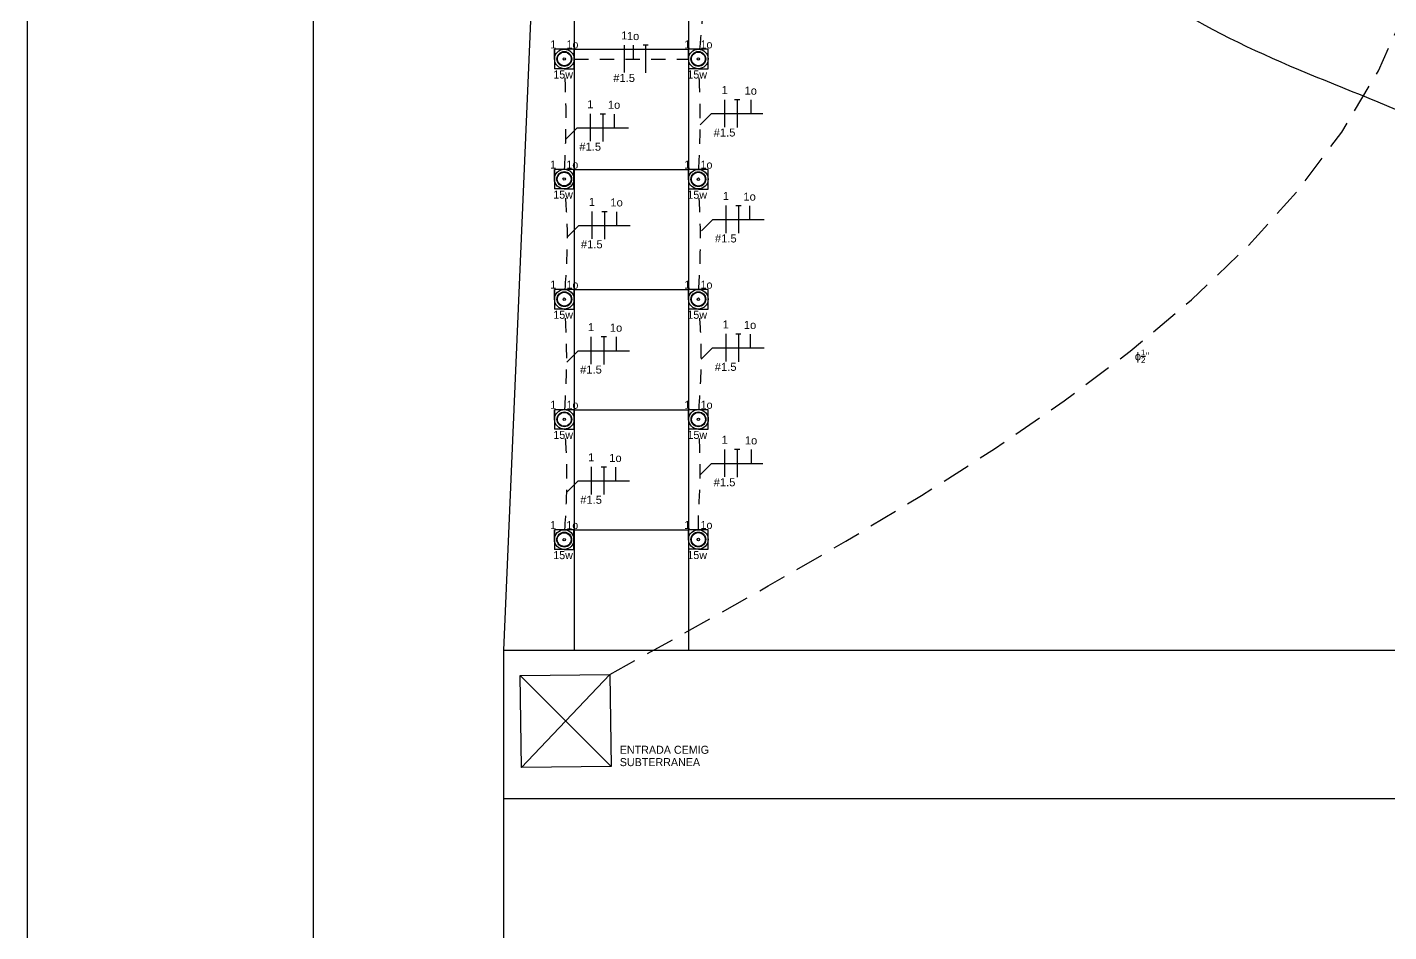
# Model space of a CAD drawing. Header units: metres. Extents: x 134.3 to 218.4, y -41.5 to 17.9.
# Drawn here: x 134.33 to 146.23, y -29.48 to -21.57 of the extents above; entities that cross this region are included whole.
import ezdxf
from ezdxf.enums import TextEntityAlignment as Align

# ---------------------------------------------------------------- set-up
doc = ezdxf.new("R2010")
doc.units = ezdxf.units.M
doc.header["$MEASUREMENT"] = 0
doc.linetypes.add('DASHED2', pattern=[0.375, 0.25, -0.125])
doc.linetypes.add('HIDDEN2', pattern=[0.1875, 0.125, -0.0625])
for name, color, linetype in [('A-ALVENARIA', 252, 'Continuous'), ('A-TEXTO', 7, 'Continuous'), ('DIAGRAMA UNIFILAR', 6, 'Continuous'), ('ELETRICA', 2, 'Continuous'), ('ELETRODUTO', 4, 'Continuous'), ('FORMATO', 7, 'Continuous')]:
    doc.layers.add(name, color=color, linetype=linetype)
doc.styles.add('T1', font='arial.ttf')

# ---------------------------------------------------------------- blocks, each defined once
blk = doc.blocks.new('SPOT BALIZADOR')
at = {"layer": 'ELETRICA'}
for p, q in [((0.085, 0.17), (-0.086, 0.17)), ((-0.086, 0.086), (-0.086, 0.17)), ((-0.086, 0.17), (-0.086, 0)), ((0.085, 0), (0.085, 0.17)), ((0.01, 0), (-0.086, 0)), ((0, 0), (0.085, 0))]:
    blk.add_line(p, q, dxfattribs=at)
for radius in [0.0857, 0.0651, 0.0605, 0.0106]:
    blk.add_circle((0, 0.086), radius, dxfattribs=at)
blk.add_attdef('RETORNO', text='', height=0.07).set_placement((0.123, 0.178), align=Align.RIGHT)
blk.add_attdef('CIRCUITO', (-0.123, 0.178), '', height=0.07)
blk.add_attdef('POTENCIA', text='', height=0.07).set_placement((-0.01, -0.085), align=Align.CENTER)
blk = doc.blocks.new('APOIO UNIFILAR')
at = {"layer": 'DIAGRAMA UNIFILAR'}
for p, q in [((0, 0), (0.099, 0.099)), ((0.099, 0.099), (0.549, 0.099))]:
    blk.add_line(p, q, dxfattribs=at)
blk = doc.blocks.new('FASE CIRCUITO')
blk.add_line((-0.001, 0.122), (-0.001, -0.118))
at = {"style": 'T1'}
blk.add_attdef('SEÇÃO', text='', height=0.07, dxfattribs=at).set_placement((-0.001, -0.2), align=Align.CENTER)
at = {"layer": 'DIAGRAMA UNIFILAR', "style": 'T1'}
blk.add_attdef('CIRCUITO', text='', height=0.07, dxfattribs=at).set_placement((0, 0.171), align=Align.CENTER)
blk = doc.blocks.new('RETORNO LAMPADA')
at = {"layer": 'DIAGRAMA UNIFILAR'}
blk.add_line((0, 0.12), (0, 0), dxfattribs=at)
at = {"layer": 'DIAGRAMA UNIFILAR', "style": 'T1'}
blk.add_attdef('RETORNO', text='', height=0.07, dxfattribs=at).set_placement((0, 0.166), align=Align.CENTER)
blk = doc.blocks.new('CONDUTOR TERRA')
at = {"layer": 'DIAGRAMA UNIFILAR'}
for p, q in [((0.0225, 0.12), (-0.0225, 0.12)), ((0, 0.12), (0, 0)), ((0, 0), (0, -0.12))]:
    blk.add_line(p, q, dxfattribs=at)
blk = doc.blocks.new('FOLHA A1')
at = {"layer": 'FORMATO', "color": 2}
blk.add_lwpolyline([(-841, 594), (-841, 0), (0, 0), (0, 594)], close=True, dxfattribs=at)
at = {"layer": 'FORMATO', "color": 6}
blk.add_lwpolyline([(-816, 10), (-10, 10), (-10, 584), (-816, 584)], close=True, dxfattribs=at)

msp = doc.modelspace()

# ---------------------------------------------------------------- linework, layer by layer
at = {"layer": 'A-ALVENARIA'}
for p, q in [((139.109, -20.565, 0.284), (139.109, -27.015, 0.284)), ((139.109, -20.565, 0.284), (139.109, -27.015, 0.284)), ((140.109, -20.565, 0.284), (140.109, -27.015, 0.284)), ((140.109, -20.565, 0.284), (140.109, -27.015, 0.284)), ((138.76, -20.715, 0.284), (138.491, -27.015, 0.284)), ((138.76, -20.715, 0.284), (138.491, -27.015, 0.284)), ((139.109, -21.765, 0.284), (140.109, -21.765, 0.284)), ((139.109, -21.765, 0.284), (140.109, -21.765, 0.284)), ((139.109, -22.815, 0.284), (140.109, -22.815, 0.284)), ((139.109, -22.815, 0.284), (140.109, -22.815, 0.284)), ((139.109, -23.865, 0.284), (140.109, -23.865, 0.284)), ((139.109, -23.865, 0.284), (140.109, -23.865, 0.284)), ((139.109, -24.915, 0.284), (140.109, -24.915, 0.284)), ((139.109, -24.915, 0.284), (140.109, -24.915, 0.284)), ((139.109, -25.965, 0.284), (140.109, -25.965, 0.284)), ((139.109, -25.965, 0.284), (140.109, -25.965, 0.284)), ((138.491, -27.015, 0.284), (155.478, -27.015, 0.284)), ((138.491, -27.015, 0.284), (155.478, -27.015, 0.284))]:
    msp.add_line(p, q, dxfattribs=at)
at = {"layer": 'A-ALVENARIA', "elevation": 0.284}
msp.add_lwpolyline([(138.648, -28.043), (138.637, -27.238), (139.422, -27.228), (139.433, -28.033)], close=True, dxfattribs=at)
msp.add_lwpolyline([(138.648, -28.043), (138.637, -27.238), (139.422, -27.228), (139.433, -28.033)], close=True, dxfattribs=at)
for points in [[(138.637, -27.238), (139.433, -28.033)], [(138.637, -27.238), (139.433, -28.033)], [(139.422, -27.228), (138.648, -28.043)], [(139.422, -27.228), (138.648, -28.043)]]:
    msp.add_lwpolyline(points, dxfattribs=at)
at = {"layer": 'A-TEXTO'}
for p, q in [((138.491, -27.015, 0.284), (155.478, -27.015, 0.284)), ((138.491, -27.015, 0.284), (138.491, -30.515, 0.284)), ((155.478, -28.315, 0.284), (138.491, -28.315, 0.284))]:
    msp.add_line(p, q, dxfattribs=at)
at = {"layer": 'A-TEXTO', "elevation": 0.284}
msp.add_lwpolyline([(138.648, -28.043), (138.637, -27.238), (139.422, -27.228), (139.433, -28.033)], close=True, dxfattribs=at)
for points in [[(138.637, -27.238), (139.433, -28.033)], [(139.422, -27.228), (138.648, -28.043)]]:
    msp.add_lwpolyline(points, dxfattribs=at)
at = {"layer": 'ELETRICA', "color": 3, "linetype": 'DASHED2'}
msp.add_spline([(139.422, -27.228, 0.284), (146.685, -19.515, 0.284), (146.682, -16.365, 0.284), (147.914, -14.963, 0.284), (148.139, -14.727, 0.284), (148.69, -14.603)], degree=3, dxfattribs=at)
at = {"layer": 'ELETRODUTO', "color": 1}
msp.add_spline([(154.959, -28.635), (148.841, -23.861, 0.284), (146.973, -22.605, 0.284), (144.555, -21.516), (143.404, -20.715, 0.284)], degree=3, dxfattribs=at)
at = {"layer": 'ELETRODUTO', "linetype": 'HIDDEN2'}
for points, knots in [([(140.208, -21.765, 0.284), (140.237, -21.511, 0.284), (140.237, -20.773, 0.284), (140.832, -20.767, 0.284), (141.088, -20.775, 0.284), (141.202, -20.777, 0.284)], [0.080882, 0.080882, 0.080882, 0.080882, 0.806272, 1.460641, 1.611631, 1.611631, 1.611631, 1.611631]), ([(139.108, -21.85, 0.284), (139.253, -21.85, 0.284), (139.586, -21.85, 0.284), (139.92, -21.85, 0.284), (140.109, -21.85, 0.284)], [0.085258, 0.085258, 0.085258, 0.085258, 0.520125, 1.086059, 1.086059, 1.086059, 1.086059]), ([(139.026, -22.814, 0.284), (139.033, -22.657, 0.284), (139.044, -22.365, 0.284), (139.033, -22.072, 0.284), (139.026, -21.935, 0.284)], [0.085602, 0.085602, 0.085602, 0.085602, 0.5551448, 0.9644281, 0.9644281, 0.9644281, 0.9644281]), ([(140.199, -22.815, 0.284), (140.206, -22.661, 0.284), (140.218, -22.368, 0.284), (140.206, -22.075, 0.284), (140.199, -21.935, 0.284)], [0.0856064, 0.0856064, 0.0856064, 0.0856064, 0.5475998, 0.9660145, 0.9660145, 0.9660145, 0.9660145]), ([(139.03, -23.864, 0.284), (139.041, -23.704, 0.284), (139.06, -23.411, 0.284), (139.04, -23.118, 0.284), (139.029, -22.985, 0.284)], [0.0854845, 0.0854845, 0.0854845, 0.0854845, 0.5667799, 0.9662548, 0.9662548, 0.9662548, 0.9662548]), ([(140.199, -23.864, 0.284), (140.207, -23.721, 0.284), (140.22, -23.428, 0.284), (140.207, -23.136, 0.284), (140.199, -22.986, 0.284)], [0.0855858, 0.0855858, 0.0855858, 0.0855858, 0.5160059, 0.9640414, 0.9640414, 0.9640414, 0.9640414]), ([(139.028, -24.914, 0.284), (139.037, -24.742, 0.284), (139.051, -24.449, 0.284), (139.036, -24.156, 0.284), (139.028, -24.035, 0.284)], [0.0855535, 0.0855535, 0.0855535, 0.0855535, 0.6029409, 0.9652763, 0.9652763, 0.9652763, 0.9652763]), ([(140.201, -24.914, 0.284), (140.214, -24.722, 0.284), (140.23, -24.429, 0.284), (140.21, -24.137, 0.284), (140.202, -24.035, 0.284)], [0.0854735, 0.0854735, 0.0854735, 0.0854735, 0.6599926, 0.9651356, 0.9651356, 0.9651356, 0.9651356]), ([(139.028, -25.966, 0.284), (139.038, -25.808, 0.284), (139.054, -25.515, 0.284), (139.038, -25.221, 0.284), (139.029, -25.085, 0.284)], [0.0847038, 0.0847038, 0.0847038, 0.0847038, 0.5568383, 0.9659623, 0.9659623, 0.9659623, 0.9659623]), ([(140.195, -25.965, 0.284), (140.197, -25.786, 0.284), (140.219, -25.512, 0.284), (140.208, -25.236, 0.284), (140.2, -25.085, 0.284)], [0.0557378, 0.0557378, 0.0557378, 0.0557378, 0.4263461, 0.881741, 0.881741, 0.881741, 0.881741])]:
    msp.add_open_spline(points, degree=3, knots=knots, dxfattribs=at)

# ---------------------------------------------------------------- block references
at = {"xscale": 0.1, "yscale": 0.1, "zscale": 0.1}
msp.add_blockref('FOLHA A1', (218.426, -41.452), dxfattribs=at)
at = {"layer": 'DIAGRAMA UNIFILAR'}
for name, p, values in [('FASE CIRCUITO', (139.547, -21.85, 0.284), {'CIRCUITO': '1', 'SEÇÃO': '#1.5'}), ('RETORNO LAMPADA', (139.624, -21.85, 0.284), {'RETORNO': '1o'}), ('FASE CIRCUITO', (140.425, -22.327, 0.284), {'CIRCUITO': '1', 'SEÇÃO': '#1.5'}), ('RETORNO LAMPADA', (140.653, -22.327, 0.284), {'RETORNO': '1o'}), ('FASE CIRCUITO', (139.25, -22.451, 0.284), {'CIRCUITO': '1', 'SEÇÃO': '#1.5'}), ('RETORNO LAMPADA', (139.458, -22.451, 0.284), {'RETORNO': '1o'}), ('FASE CIRCUITO', (139.264, -23.304, 0.284), {'CIRCUITO': '1', 'SEÇÃO': '#1.5'}), ('RETORNO LAMPADA', (139.48, -23.304, 0.284), {'RETORNO': '1o'}), ('FASE CIRCUITO', (140.436, -23.253, 0.284), {'CIRCUITO': '1', 'SEÇÃO': '#1.5'}), ('RETORNO LAMPADA', (140.643, -23.253, 0.284), {'RETORNO': '1o'}), ('FASE CIRCUITO', (139.257, -24.399, 0.284), {'CIRCUITO': '1', 'SEÇÃO': '#1.5'}), ('RETORNO LAMPADA', (139.475, -24.399, 0.284), {'RETORNO': '1o'}), ('FASE CIRCUITO', (140.435, -24.375, 0.284), {'CIRCUITO': '1', 'SEÇÃO': '#1.5'}), ('RETORNO LAMPADA', (140.647, -24.375, 0.284), {'RETORNO': '1o'}), ('FASE CIRCUITO', (140.425, -25.384, 0.284), {'CIRCUITO': '1', 'SEÇÃO': '#1.5'}), ('RETORNO LAMPADA', (140.656, -25.384, 0.284), {'RETORNO': '1o'}), ('FASE CIRCUITO', (139.258, -25.537, 0.284), {'CIRCUITO': '1', 'SEÇÃO': '#1.5'}), ('RETORNO LAMPADA', (139.47, -25.537, 0.284), {'RETORNO': '1o'})]:
    msp.add_blockref(name, p, dxfattribs=at).add_auto_attribs(values)
for name, p in [('CONDUTOR TERRA', (139.734, -21.85, 0.284)), ('CONDUTOR TERRA', (140.535, -22.327, 0.284)), ('CONDUTOR TERRA', (139.36, -22.451, 0.284)), ('APOIO UNIFILAR', (140.211, -22.426, 0.284)), ('APOIO UNIFILAR', (139.036, -22.55, 0.284)), ('CONDUTOR TERRA', (139.374, -23.304, 0.284)), ('CONDUTOR TERRA', (140.546, -23.253, 0.284)), ('APOIO UNIFILAR', (139.05, -23.403, 0.284)), ('APOIO UNIFILAR', (140.222, -23.352, 0.284)), ('CONDUTOR TERRA', (139.368, -24.399, 0.284)), ('CONDUTOR TERRA', (140.545, -24.375, 0.284)), ('APOIO UNIFILAR', (139.044, -24.498, 0.284)), ('APOIO UNIFILAR', (140.221, -24.474, 0.284)), ('CONDUTOR TERRA', (140.535, -25.384, 0.284)), ('CONDUTOR TERRA', (139.368, -25.537, 0.284)), ('APOIO UNIFILAR', (140.211, -25.483, 0.284)), ('APOIO UNIFILAR', (139.044, -25.636, 0.284))]:
    msp.add_blockref(name, p, dxfattribs=at)
at = {"layer": 'ELETRICA'}
for p in [(139.023, -21.935, 0.284), (140.195, -21.935, 0.284), (139.022, -22.985, 0.284), (140.195, -22.986, 0.284), (139.023, -24.035, 0.284), (140.195, -24.035, 0.284), (139.023, -25.085, 0.284), (140.196, -25.085, 0.284), (139.022, -26.136, 0.284), (140.195, -26.135, 0.284)]:
    msp.add_blockref('SPOT BALIZADOR', p, dxfattribs=at).add_auto_attribs({'CIRCUITO': '1', 'RETORNO': '1o', 'POTENCIA': '15w'})

# ---------------------------------------------------------------- texts
at = {"layer": 'A-TEXTO'}
for s, p in [('ENTRADA CEMIG', (139.508, -27.922, 0.284)), ('ENTRADA CEMIG', (139.508, -27.922, 0.284)), ('SUBTERRANEA', (139.508, -28.03, 0.284)), ('SUBTERRANEA', (139.508, -28.03, 0.284))]:
    msp.add_text(s, height=0.07, dxfattribs=at).set_placement(p)
at = {"layer": 'A-TEXTO', "color": 3, "insert": (144.012, -24.389, 0.268), "char_height": 0.07, "attachment_point": 1, "style": 'T1'}
msp.add_mtext_dynamic_manual_height_columns('\\A1;ɸ{\\H0.7x;\\S1/2;}"', width=2.10768, gutter_width=0.35, heights=[0], dxfattribs=at)

doc.saveas('drawing.dxf')
